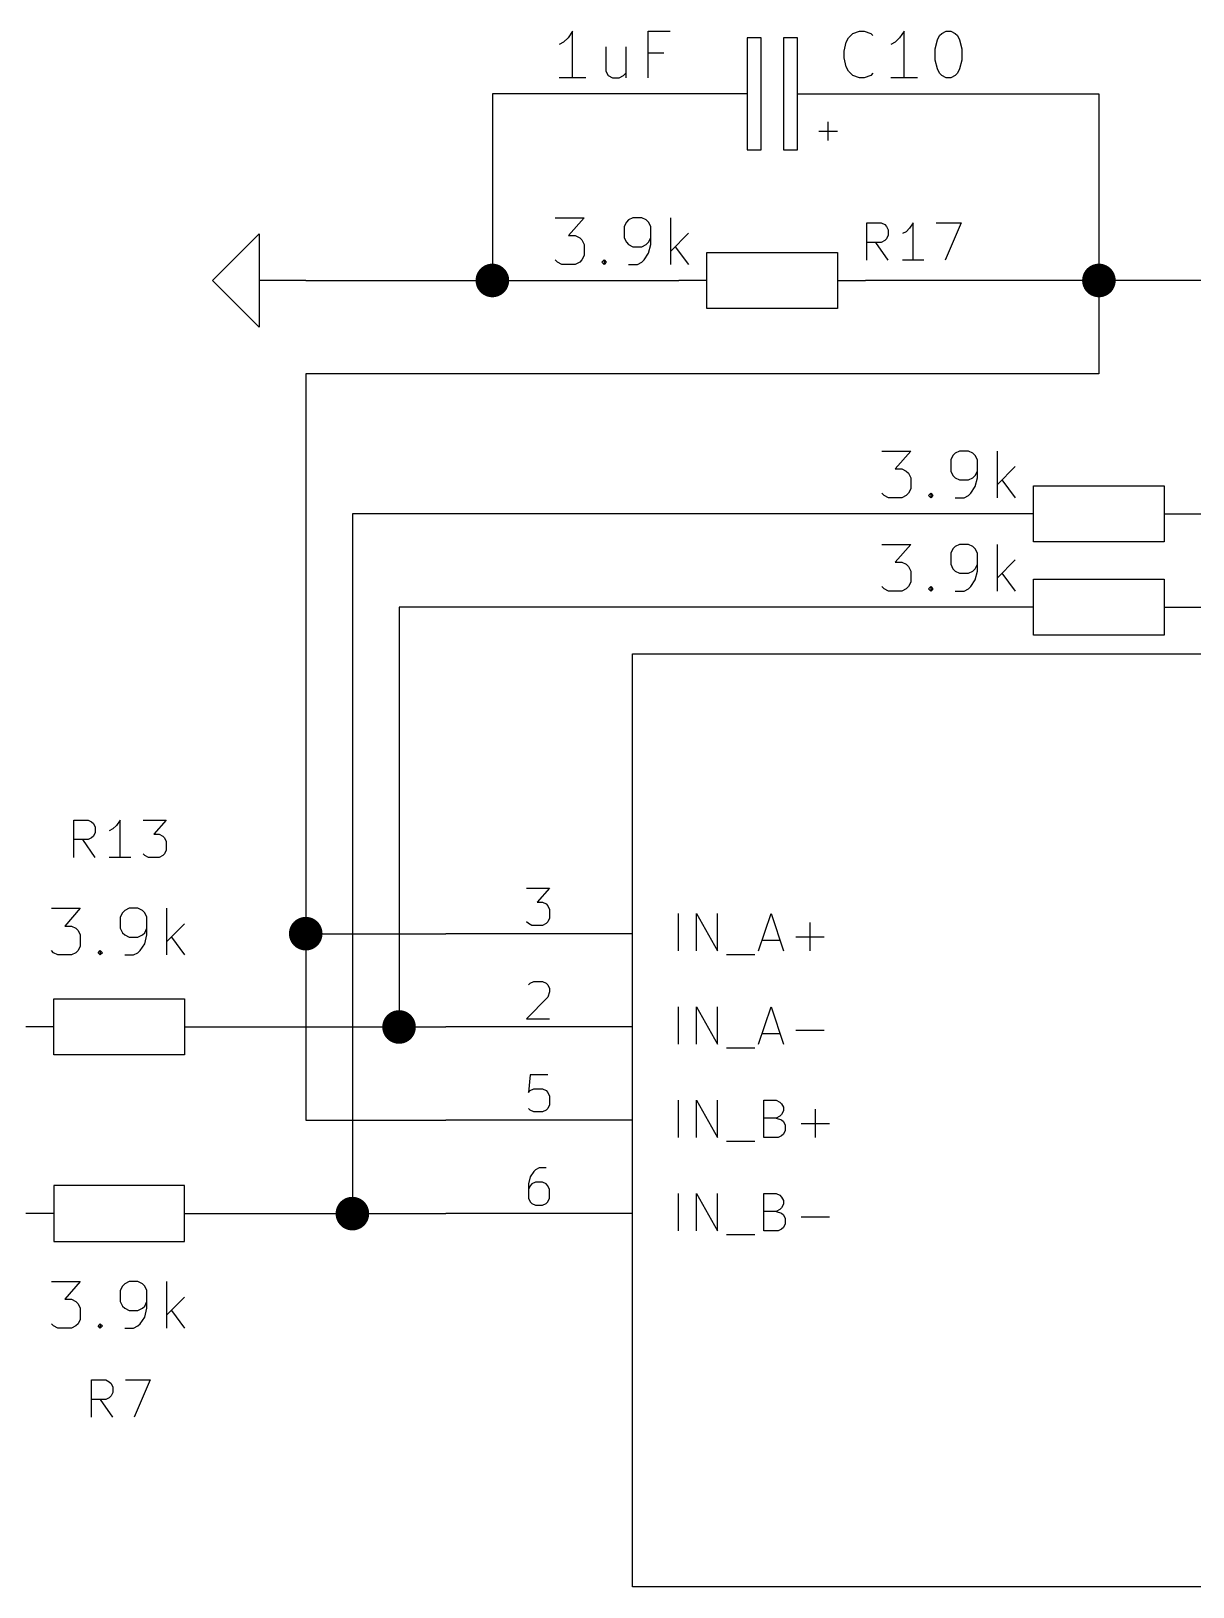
# Model space of a CAD drawing. Header units: inches. Extents: x 0.4 to 11.3, y -7.9 to -0.4.
# Drawn here: x 7.606 to 8.851, y -5.95 to -4.283 of the extents above; entities that cross this region are included whole.
import ezdxf

# ---------------------------------------------------------------- set-up
doc = ezdxf.new("R2010")
doc.units = ezdxf.units.IN
doc.header["$MEASUREMENT"] = 0
for name, color, linetype in [('GREENSIXTYFIVE', 129, 'CONTINUOUS'), ('LIGHTGREEN', 92, 'CONTINUOUS'), ('LIGHTRED', 12, 'CONTINUOUS'), ('RED', 14, 'CONTINUOUS'), ('WHITE', 250, 'CONTINUOUS')]:
    doc.layers.add(name, color=color, linetype=linetype)

msp = doc.modelspace()

# ---------------------------------------------------------------- linework, layer by layer
at = {"layer": 'GREENSIXTYFIVE', "linetype": 'CONTINUOUS'}
for p, q in [((8.186, -4.2828), (8.1812, -4.2899)), ((8.186, -4.3328), (8.186, -4.2828)), ((8.2669, -4.3328), (8.2669, -4.2828)), ((8.2669, -4.2828), (8.2907, -4.2828)), ((8.4864, -4.2852), (8.4936, -4.2828)), ((8.4936, -4.2828), (8.4983, -4.2828)), ((8.4983, -4.2828), (8.5055, -4.2852)), ((8.5412, -4.2828), (8.5364, -4.2899)), ((8.5412, -4.3328), (8.5412, -4.2828)), ((8.5817, -4.2852), (8.5864, -4.2828)), ((8.5864, -4.2828), (8.5912, -4.2828)), ((8.5912, -4.2828), (8.5959, -4.2852)), ((8.1764, -4.2947), (8.1717, -4.2971)), ((8.1812, -4.2899), (8.1764, -4.2947)), ((8.2217, -4.2995), (8.2217, -4.3257)), ((8.2431, -4.2995), (8.2431, -4.3328)), ((8.4769, -4.3042), (8.4793, -4.2947)), ((8.4793, -4.2947), (8.4817, -4.2899)), ((8.4817, -4.2899), (8.4864, -4.2852)), ((8.5055, -4.2852), (8.5079, -4.2876)), ((8.5317, -4.2947), (8.5269, -4.2971)), ((8.5364, -4.2899), (8.5317, -4.2947)), ((8.5745, -4.3018), (8.5769, -4.2923)), ((8.5769, -4.2923), (8.5793, -4.2876)), ((8.5793, -4.2876), (8.5817, -4.2852)), ((8.5959, -4.2852), (8.5983, -4.2876)), ((8.5983, -4.2876), (8.6007, -4.2923)), ((8.6007, -4.2923), (8.6031, -4.3018)), ((8.2836, -4.3066), (8.2669, -4.3066)), ((8.4769, -4.3114), (8.4769, -4.3042)), ((8.4793, -4.3209), (8.4769, -4.3114)), ((8.5745, -4.3138), (8.5745, -4.3018)), ((8.5769, -4.3233), (8.5745, -4.3138)), ((8.6031, -4.3138), (8.6007, -4.3233)), ((8.6031, -4.3018), (8.6031, -4.3138)), ((8.2002, -4.3328), (8.1717, -4.3328)), ((8.2217, -4.3257), (8.224, -4.3304)), ((8.224, -4.3304), (8.2288, -4.3328)), ((8.2288, -4.3328), (8.236, -4.3328)), ((8.236, -4.3328), (8.2407, -4.3304)), ((8.2407, -4.3304), (8.2431, -4.328)), ((8.4817, -4.3257), (8.4793, -4.3209)), ((8.4864, -4.3304), (8.4817, -4.3257)), ((8.4936, -4.3328), (8.4864, -4.3304)), ((8.4983, -4.3328), (8.4936, -4.3328)), ((8.5055, -4.3304), (8.4983, -4.3328)), ((8.5079, -4.328), (8.5055, -4.3304)), ((8.5555, -4.3328), (8.5269, -4.3328)), ((8.5793, -4.328), (8.5769, -4.3233)), ((8.5817, -4.3304), (8.5793, -4.328)), ((8.5864, -4.3328), (8.5817, -4.3304)), ((8.5912, -4.3328), (8.5864, -4.3328)), ((8.5959, -4.3304), (8.5912, -4.3328)), ((8.5983, -4.328), (8.5959, -4.3304)), ((8.6007, -4.3233), (8.5983, -4.328)), ((8.1674, -4.4828), (8.1983, -4.4828)), ((8.1983, -4.4828), (8.1817, -4.5019)), ((8.2507, -4.4828), (8.246, -4.4852)), ((8.2602, -4.4828), (8.2507, -4.4828)), ((8.265, -4.4852), (8.2602, -4.4828)), ((8.2912, -4.5328), (8.2912, -4.4828)), ((8.2436, -4.4876), (8.2412, -4.4923)), ((8.2412, -4.4923), (8.2412, -4.5042)), ((8.246, -4.4852), (8.2436, -4.4876)), ((8.2674, -4.4876), (8.265, -4.4852)), ((8.2698, -4.4923), (8.2674, -4.4876)), ((8.2698, -4.5114), (8.2698, -4.4923)), ((8.3102, -4.4995), (8.2912, -4.5185)), ((8.5014, -4.5282), (8.5014, -4.4882)), ((8.5014, -4.4882), (8.5167, -4.4882)), ((8.5167, -4.4882), (8.5205, -4.4901)), ((8.5205, -4.4901), (8.5224, -4.4921)), ((8.5224, -4.4921), (8.5243, -4.4959)), ((8.5243, -4.4959), (8.5243, -4.5016)), ((8.5433, -4.4978), (8.5395, -4.4997)), ((8.5471, -4.494), (8.5433, -4.4978)), ((8.551, -4.4882), (8.5471, -4.494)), ((8.551, -4.5282), (8.551, -4.4882)), ((8.5757, -4.4882), (8.6024, -4.4882)), ((8.6024, -4.4882), (8.5852, -4.5282)), ((8.1817, -4.5019), (8.1888, -4.5019)), ((8.1888, -4.5019), (8.1936, -4.5042)), ((8.1936, -4.5042), (8.196, -4.5066)), ((8.196, -4.5066), (8.1983, -4.5114)), ((8.1983, -4.5114), (8.1983, -4.5233)), ((8.2412, -4.5042), (8.2436, -4.509)), ((8.2436, -4.509), (8.246, -4.5114)), ((8.246, -4.5114), (8.2507, -4.5138)), ((8.2507, -4.5138), (8.2602, -4.5138)), ((8.2602, -4.5138), (8.265, -4.5114)), ((8.265, -4.5114), (8.2674, -4.509)), ((8.2674, -4.509), (8.2698, -4.5042)), ((8.2674, -4.5209), (8.2698, -4.5114)), ((8.296, -4.5138), (8.3102, -4.5328)), ((8.5167, -4.5092), (8.5014, -4.5092)), ((8.5243, -4.5282), (8.511, -4.5092)), ((8.5205, -4.5073), (8.5167, -4.5092)), ((8.5224, -4.5054), (8.5205, -4.5073)), ((8.5243, -4.5016), (8.5224, -4.5054)), ((8.1698, -4.5304), (8.1674, -4.528)), ((8.1745, -4.5328), (8.1698, -4.5304)), ((8.1888, -4.5328), (8.1745, -4.5328)), ((8.1936, -4.5304), (8.1888, -4.5328)), ((8.196, -4.528), (8.1936, -4.5304)), ((8.1983, -4.5233), (8.196, -4.528)), ((8.2174, -4.5304), (8.2198, -4.528)), ((8.2198, -4.5328), (8.2174, -4.5304)), ((8.2198, -4.528), (8.2221, -4.5304)), ((8.2198, -4.528), (8.2198, -4.5328)), ((8.2221, -4.5304), (8.2198, -4.5328)), ((8.246, -4.5328), (8.2555, -4.5328)), ((8.2555, -4.5328), (8.2602, -4.5304)), ((8.2602, -4.5304), (8.2626, -4.528)), ((8.2626, -4.528), (8.2674, -4.5209)), ((8.5624, -4.5282), (8.5395, -4.5282)), ((8.5174, -4.7328), (8.5483, -4.7328)), ((8.5174, -4.7328), (8.5483, -4.7328)), ((8.5483, -4.7328), (8.5317, -4.7519)), ((8.5483, -4.7328), (8.5317, -4.7519)), ((8.6007, -4.7328), (8.596, -4.7352)), ((8.6007, -4.7328), (8.596, -4.7352)), ((8.6102, -4.7328), (8.6007, -4.7328)), ((8.6102, -4.7328), (8.6007, -4.7328)), ((8.615, -4.7352), (8.6102, -4.7328)), ((8.615, -4.7352), (8.6102, -4.7328)), ((8.6412, -4.7828), (8.6412, -4.7328)), ((8.6412, -4.7828), (8.6412, -4.7328)), ((8.5936, -4.7376), (8.5912, -4.7423)), ((8.5936, -4.7376), (8.5912, -4.7423)), ((8.5912, -4.7423), (8.5912, -4.7542)), ((8.5912, -4.7423), (8.5912, -4.7542)), ((8.596, -4.7352), (8.5936, -4.7376)), ((8.596, -4.7352), (8.5936, -4.7376)), ((8.6174, -4.7376), (8.615, -4.7352)), ((8.6174, -4.7376), (8.615, -4.7352)), ((8.6198, -4.7423), (8.6174, -4.7376)), ((8.6198, -4.7423), (8.6174, -4.7376)), ((8.6198, -4.7614), (8.6198, -4.7423)), ((8.6198, -4.7614), (8.6198, -4.7423)), ((8.6602, -4.7495), (8.6412, -4.7685)), ((8.6602, -4.7495), (8.6412, -4.7685)), ((8.5317, -4.7519), (8.5388, -4.7519)), ((8.5317, -4.7519), (8.5388, -4.7519)), ((8.5388, -4.7519), (8.5436, -4.7542)), ((8.5388, -4.7519), (8.5436, -4.7542)), ((8.5436, -4.7542), (8.546, -4.7566)), ((8.5436, -4.7542), (8.546, -4.7566)), ((8.546, -4.7566), (8.5483, -4.7614)), ((8.546, -4.7566), (8.5483, -4.7614)), ((8.5483, -4.7614), (8.5483, -4.7733)), ((8.5483, -4.7614), (8.5483, -4.7733)), ((8.5912, -4.7542), (8.5936, -4.759)), ((8.5912, -4.7542), (8.5936, -4.759)), ((8.5936, -4.759), (8.596, -4.7614)), ((8.5936, -4.759), (8.596, -4.7614)), ((8.596, -4.7614), (8.6007, -4.7638)), ((8.596, -4.7614), (8.6007, -4.7638)), ((8.6007, -4.7638), (8.6102, -4.7638)), ((8.6007, -4.7638), (8.6102, -4.7638)), ((8.6102, -4.7638), (8.615, -4.7614)), ((8.6102, -4.7638), (8.615, -4.7614)), ((8.615, -4.7614), (8.6174, -4.759)), ((8.615, -4.7614), (8.6174, -4.759)), ((8.6174, -4.759), (8.6198, -4.7542)), ((8.6174, -4.759), (8.6198, -4.7542)), ((8.6174, -4.7709), (8.6198, -4.7614)), ((8.6174, -4.7709), (8.6198, -4.7614)), ((8.646, -4.7638), (8.6602, -4.7828)), ((8.646, -4.7638), (8.6602, -4.7828)), ((8.5198, -4.7804), (8.5174, -4.778)), ((8.5198, -4.7804), (8.5174, -4.778)), ((8.5245, -4.7828), (8.5198, -4.7804)), ((8.5245, -4.7828), (8.5198, -4.7804)), ((8.5388, -4.7828), (8.5245, -4.7828)), ((8.5388, -4.7828), (8.5245, -4.7828)), ((8.5436, -4.7804), (8.5388, -4.7828)), ((8.5436, -4.7804), (8.5388, -4.7828)), ((8.546, -4.778), (8.5436, -4.7804)), ((8.546, -4.778), (8.5436, -4.7804)), ((8.5483, -4.7733), (8.546, -4.778)), ((8.5483, -4.7733), (8.546, -4.778)), ((8.5674, -4.7804), (8.5698, -4.778)), ((8.5674, -4.7804), (8.5698, -4.778)), ((8.5698, -4.7828), (8.5674, -4.7804)), ((8.5698, -4.7828), (8.5674, -4.7804)), ((8.5698, -4.778), (8.5721, -4.7804)), ((8.5698, -4.778), (8.5698, -4.7828)), ((8.5698, -4.778), (8.5721, -4.7804)), ((8.5698, -4.778), (8.5698, -4.7828)), ((8.5721, -4.7804), (8.5698, -4.7828)), ((8.5721, -4.7804), (8.5698, -4.7828)), ((8.596, -4.7828), (8.6055, -4.7828)), ((8.596, -4.7828), (8.6055, -4.7828)), ((8.6055, -4.7828), (8.6102, -4.7804)), ((8.6055, -4.7828), (8.6102, -4.7804)), ((8.6102, -4.7804), (8.6126, -4.778)), ((8.6102, -4.7804), (8.6126, -4.778)), ((8.6126, -4.778), (8.6174, -4.7709)), ((8.6126, -4.778), (8.6174, -4.7709)), ((8.5174, -4.8328), (8.5483, -4.8328)), ((8.5174, -4.8328), (8.5483, -4.8328)), ((8.5483, -4.8328), (8.5317, -4.8519)), ((8.5483, -4.8328), (8.5317, -4.8519)), ((8.6007, -4.8328), (8.596, -4.8352)), ((8.6007, -4.8328), (8.596, -4.8352)), ((8.6102, -4.8328), (8.6007, -4.8328)), ((8.6102, -4.8328), (8.6007, -4.8328)), ((8.615, -4.8352), (8.6102, -4.8328)), ((8.615, -4.8352), (8.6102, -4.8328)), ((8.6412, -4.8828), (8.6412, -4.8328)), ((8.6412, -4.8828), (8.6412, -4.8328)), ((8.5936, -4.8376), (8.5912, -4.8423)), ((8.5936, -4.8376), (8.5912, -4.8423)), ((8.5912, -4.8423), (8.5912, -4.8542)), ((8.5912, -4.8423), (8.5912, -4.8542)), ((8.596, -4.8352), (8.5936, -4.8376)), ((8.596, -4.8352), (8.5936, -4.8376)), ((8.6174, -4.8376), (8.615, -4.8352)), ((8.6174, -4.8376), (8.615, -4.8352)), ((8.6198, -4.8423), (8.6174, -4.8376)), ((8.6198, -4.8423), (8.6174, -4.8376)), ((8.6198, -4.8614), (8.6198, -4.8423)), ((8.6198, -4.8614), (8.6198, -4.8423)), ((8.6602, -4.8495), (8.6412, -4.8685)), ((8.6602, -4.8495), (8.6412, -4.8685)), ((8.5317, -4.8519), (8.5388, -4.8519)), ((8.5317, -4.8519), (8.5388, -4.8519)), ((8.5388, -4.8519), (8.5436, -4.8542)), ((8.5388, -4.8519), (8.5436, -4.8542)), ((8.5436, -4.8542), (8.546, -4.8566)), ((8.5436, -4.8542), (8.546, -4.8566)), ((8.546, -4.8566), (8.5483, -4.8614)), ((8.546, -4.8566), (8.5483, -4.8614)), ((8.5483, -4.8614), (8.5483, -4.8733)), ((8.5483, -4.8614), (8.5483, -4.8733)), ((8.5912, -4.8542), (8.5936, -4.859)), ((8.5912, -4.8542), (8.5936, -4.859)), ((8.5936, -4.859), (8.596, -4.8614)), ((8.5936, -4.859), (8.596, -4.8614)), ((8.596, -4.8614), (8.6007, -4.8638)), ((8.596, -4.8614), (8.6007, -4.8638)), ((8.6007, -4.8638), (8.6102, -4.8638)), ((8.6007, -4.8638), (8.6102, -4.8638)), ((8.6102, -4.8638), (8.615, -4.8614)), ((8.6102, -4.8638), (8.615, -4.8614)), ((8.615, -4.8614), (8.6174, -4.859)), ((8.615, -4.8614), (8.6174, -4.859)), ((8.6174, -4.859), (8.6198, -4.8542)), ((8.6174, -4.859), (8.6198, -4.8542)), ((8.6174, -4.8709), (8.6198, -4.8614)), ((8.6174, -4.8709), (8.6198, -4.8614)), ((8.646, -4.8638), (8.6602, -4.8828)), ((8.646, -4.8638), (8.6602, -4.8828)), ((8.5198, -4.8804), (8.5174, -4.878)), ((8.5198, -4.8804), (8.5174, -4.878)), ((8.5245, -4.8828), (8.5198, -4.8804)), ((8.5245, -4.8828), (8.5198, -4.8804)), ((8.5388, -4.8828), (8.5245, -4.8828)), ((8.5388, -4.8828), (8.5245, -4.8828)), ((8.5436, -4.8804), (8.5388, -4.8828)), ((8.5436, -4.8804), (8.5388, -4.8828)), ((8.546, -4.878), (8.5436, -4.8804)), ((8.546, -4.878), (8.5436, -4.8804)), ((8.5483, -4.8733), (8.546, -4.878)), ((8.5483, -4.8733), (8.546, -4.878)), ((8.5674, -4.8804), (8.5698, -4.878)), ((8.5674, -4.8804), (8.5698, -4.878)), ((8.5698, -4.8828), (8.5674, -4.8804)), ((8.5698, -4.8828), (8.5674, -4.8804)), ((8.5698, -4.878), (8.5721, -4.8804)), ((8.5698, -4.878), (8.5698, -4.8828)), ((8.5698, -4.878), (8.5721, -4.8804)), ((8.5698, -4.878), (8.5698, -4.8828)), ((8.5721, -4.8804), (8.5698, -4.8828)), ((8.5721, -4.8804), (8.5698, -4.8828)), ((8.596, -4.8828), (8.6055, -4.8828)), ((8.596, -4.8828), (8.6055, -4.8828)), ((8.6055, -4.8828), (8.6102, -4.8804)), ((8.6055, -4.8828), (8.6102, -4.8804)), ((8.6102, -4.8804), (8.6126, -4.878)), ((8.6102, -4.8804), (8.6126, -4.878)), ((8.6126, -4.878), (8.6174, -4.8709)), ((8.6126, -4.878), (8.6174, -4.8709)), ((7.6514, -5.1682), (7.6514, -5.1282)), ((7.6514, -5.1282), (7.6667, -5.1282)), ((7.6667, -5.1282), (7.6705, -5.1301)), ((7.6705, -5.1301), (7.6724, -5.1321)), ((7.6724, -5.1321), (7.6743, -5.1359)), ((7.6971, -5.134), (7.6933, -5.1378)), ((7.701, -5.1282), (7.6971, -5.134)), ((7.701, -5.1682), (7.701, -5.1282)), ((7.7257, -5.1282), (7.7505, -5.1282)), ((7.7505, -5.1282), (7.7371, -5.1435)), ((7.6667, -5.1492), (7.6514, -5.1492)), ((7.6743, -5.1682), (7.661, -5.1492)), ((7.6705, -5.1473), (7.6667, -5.1492)), ((7.6724, -5.1454), (7.6705, -5.1473)), ((7.6743, -5.1416), (7.6724, -5.1454)), ((7.6743, -5.1359), (7.6743, -5.1416)), ((7.6933, -5.1378), (7.6895, -5.1397)), ((7.7371, -5.1435), (7.7429, -5.1435)), ((7.7429, -5.1435), (7.7467, -5.1454)), ((7.7467, -5.1454), (7.7486, -5.1473)), ((7.7486, -5.1473), (7.7505, -5.1511)), ((7.7505, -5.1511), (7.7505, -5.1606)), ((7.7124, -5.1682), (7.6895, -5.1682)), ((7.7276, -5.1663), (7.7257, -5.1644)), ((7.7314, -5.1682), (7.7276, -5.1663)), ((7.7429, -5.1682), (7.7314, -5.1682)), ((7.7467, -5.1663), (7.7429, -5.1682)), ((7.7486, -5.1644), (7.7467, -5.1663)), ((7.7505, -5.1606), (7.7486, -5.1644)), ((7.6274, -5.2228), (7.6583, -5.2228)), ((7.6583, -5.2228), (7.6417, -5.2419)), ((7.7036, -5.2276), (7.7012, -5.2323)), ((7.7012, -5.2323), (7.7012, -5.2442)), ((7.706, -5.2252), (7.7036, -5.2276)), ((7.7107, -5.2228), (7.706, -5.2252)), ((7.7202, -5.2228), (7.7107, -5.2228)), ((7.725, -5.2252), (7.7202, -5.2228)), ((7.7274, -5.2276), (7.725, -5.2252)), ((7.7298, -5.2323), (7.7274, -5.2276)), ((7.7298, -5.2514), (7.7298, -5.2323)), ((7.7512, -5.2728), (7.7512, -5.2228)), ((8.2995, -5.2685), (8.2995, -5.2285)), ((8.3186, -5.2685), (8.3186, -5.2285)), ((8.3186, -5.2285), (8.3414, -5.2685)), ((8.3414, -5.2685), (8.3414, -5.2285)), ((8.3852, -5.2685), (8.3986, -5.2285)), ((8.3986, -5.2285), (8.4119, -5.2685)), ((7.6417, -5.2419), (7.6488, -5.2419)), ((7.6488, -5.2419), (7.6536, -5.2442)), ((7.6536, -5.2442), (7.656, -5.2466)), ((7.656, -5.2466), (7.6583, -5.2514)), ((7.6583, -5.2514), (7.6583, -5.2633)), ((7.7012, -5.2442), (7.7036, -5.249)), ((7.7036, -5.249), (7.706, -5.2514)), ((7.706, -5.2514), (7.7107, -5.2538)), ((7.7202, -5.2538), (7.725, -5.2514)), ((7.725, -5.2514), (7.7274, -5.249)), ((7.7274, -5.249), (7.7298, -5.2442)), ((7.7274, -5.2609), (7.7298, -5.2514)), ((7.7702, -5.2395), (7.7512, -5.2585)), ((8.4405, -5.2685), (8.4405, -5.238)), ((7.6298, -5.2704), (7.6274, -5.268)), ((7.656, -5.268), (7.6536, -5.2704)), ((7.6583, -5.2633), (7.656, -5.268)), ((7.6774, -5.2704), (7.6798, -5.268)), ((7.6798, -5.268), (7.6821, -5.2704)), ((7.6798, -5.268), (7.6798, -5.2728)), ((7.7107, -5.2538), (7.7202, -5.2538)), ((7.7202, -5.2704), (7.7226, -5.268)), ((7.7226, -5.268), (7.7274, -5.2609)), ((7.756, -5.2538), (7.7702, -5.2728)), ((8.389, -5.2571), (8.4081, -5.2571)), ((8.4252, -5.2533), (8.4557, -5.2533)), ((7.6345, -5.2728), (7.6298, -5.2704)), ((7.6488, -5.2728), (7.6345, -5.2728)), ((7.6536, -5.2704), (7.6488, -5.2728)), ((7.6798, -5.2728), (7.6774, -5.2704)), ((7.6821, -5.2704), (7.6798, -5.2728)), ((7.706, -5.2728), (7.7155, -5.2728)), ((7.7155, -5.2728), (7.7202, -5.2704)), ((8.351, -5.2723), (8.3814, -5.2723)), ((8.2995, -5.3685), (8.2995, -5.3285)), ((8.3186, -5.3685), (8.3186, -5.3285)), ((8.3186, -5.3285), (8.3414, -5.3685)), ((8.3414, -5.3685), (8.3414, -5.3285)), ((8.3852, -5.3685), (8.3986, -5.3285)), ((8.3986, -5.3285), (8.4119, -5.3685)), ((8.389, -5.3571), (8.4081, -5.3571)), ((8.4252, -5.3533), (8.4557, -5.3533)), ((8.351, -5.3723), (8.3814, -5.3723)), ((8.2995, -5.4685), (8.2995, -5.4285)), ((8.3186, -5.4685), (8.3186, -5.4285)), ((8.3186, -5.4285), (8.3414, -5.4685)), ((8.3414, -5.4685), (8.3414, -5.4285)), ((8.391, -5.4685), (8.391, -5.4285)), ((8.391, -5.4285), (8.4043, -5.4285)), ((8.4043, -5.4285), (8.4081, -5.4304)), ((8.4081, -5.4304), (8.41, -5.4323)), ((8.41, -5.4323), (8.4119, -5.4361)), ((8.4043, -5.4476), (8.391, -5.4476)), ((8.4081, -5.4456), (8.4043, -5.4476)), ((8.4043, -5.4476), (8.41, -5.4495)), ((8.41, -5.4437), (8.4081, -5.4456)), ((8.4119, -5.4399), (8.41, -5.4437)), ((8.41, -5.4495), (8.4119, -5.4514)), ((8.4119, -5.4361), (8.4119, -5.4399)), ((8.4119, -5.4514), (8.4138, -5.4552)), ((8.4462, -5.4685), (8.4462, -5.438)), ((8.41, -5.4666), (8.4062, -5.4685)), ((8.4119, -5.4647), (8.41, -5.4666)), ((8.4138, -5.4609), (8.4119, -5.4647)), ((8.4138, -5.4552), (8.4138, -5.4609)), ((8.431, -5.4533), (8.4614, -5.4533)), ((8.351, -5.4723), (8.3814, -5.4723)), ((8.4062, -5.4685), (8.391, -5.4685)), ((8.2995, -5.5685), (8.2995, -5.5285)), ((8.3186, -5.5685), (8.3186, -5.5285)), ((8.3186, -5.5285), (8.3414, -5.5685)), ((8.3414, -5.5685), (8.3414, -5.5285)), ((8.391, -5.5685), (8.391, -5.5285)), ((8.391, -5.5285), (8.4043, -5.5285)), ((8.4043, -5.5285), (8.4081, -5.5304)), ((8.4081, -5.5304), (8.41, -5.5323)), ((8.41, -5.5323), (8.4119, -5.5361)), ((8.4043, -5.5476), (8.391, -5.5476)), ((8.4081, -5.5456), (8.4043, -5.5476)), ((8.4043, -5.5476), (8.41, -5.5495)), ((8.41, -5.5437), (8.4081, -5.5456)), ((8.4119, -5.5399), (8.41, -5.5437)), ((8.41, -5.5495), (8.4119, -5.5514)), ((8.4119, -5.5361), (8.4119, -5.5399)), ((8.4119, -5.5514), (8.4138, -5.5552)), ((8.41, -5.5666), (8.4062, -5.5685)), ((8.4119, -5.5647), (8.41, -5.5666)), ((8.4138, -5.5609), (8.4119, -5.5647)), ((8.4138, -5.5552), (8.4138, -5.5609)), ((8.431, -5.5533), (8.4614, -5.5533)), ((8.351, -5.5723), (8.3814, -5.5723)), ((8.4062, -5.5685), (8.391, -5.5685)), ((7.6274, -5.6228), (7.6583, -5.6228)), ((7.6583, -5.6228), (7.6417, -5.6418)), ((7.7036, -5.6276), (7.7012, -5.6323)), ((7.7012, -5.6323), (7.7012, -5.6442)), ((7.706, -5.6252), (7.7036, -5.6276)), ((7.7107, -5.6228), (7.706, -5.6252)), ((7.7202, -5.6228), (7.7107, -5.6228)), ((7.725, -5.6252), (7.7202, -5.6228)), ((7.7274, -5.6276), (7.725, -5.6252)), ((7.7298, -5.6323), (7.7274, -5.6276)), ((7.7298, -5.6514), (7.7298, -5.6323)), ((7.7512, -5.6728), (7.7512, -5.6228)), ((7.6417, -5.6418), (7.6488, -5.6418)), ((7.6488, -5.6418), (7.6536, -5.6442)), ((7.6536, -5.6442), (7.656, -5.6466)), ((7.656, -5.6466), (7.6583, -5.6514)), ((7.6583, -5.6514), (7.6583, -5.6633)), ((7.7012, -5.6442), (7.7036, -5.649)), ((7.7036, -5.649), (7.706, -5.6514)), ((7.706, -5.6514), (7.7107, -5.6538)), ((7.7202, -5.6538), (7.725, -5.6514)), ((7.725, -5.6514), (7.7274, -5.649)), ((7.7274, -5.649), (7.7298, -5.6442)), ((7.7274, -5.6609), (7.7298, -5.6514)), ((7.7702, -5.6395), (7.7512, -5.6585)), ((7.6298, -5.6704), (7.6274, -5.668)), ((7.656, -5.668), (7.6536, -5.6704)), ((7.6583, -5.6633), (7.656, -5.668)), ((7.6774, -5.6704), (7.6798, -5.668)), ((7.6798, -5.668), (7.6821, -5.6704)), ((7.6798, -5.668), (7.6798, -5.6728)), ((7.7107, -5.6538), (7.7202, -5.6538)), ((7.7202, -5.6704), (7.7226, -5.668)), ((7.7226, -5.668), (7.7274, -5.6609)), ((7.756, -5.6538), (7.7702, -5.6728)), ((7.6345, -5.6728), (7.6298, -5.6704)), ((7.6488, -5.6728), (7.6345, -5.6728)), ((7.6536, -5.6704), (7.6488, -5.6728)), ((7.6798, -5.6728), (7.6774, -5.6704)), ((7.6821, -5.6704), (7.6798, -5.6728)), ((7.706, -5.6728), (7.7155, -5.6728)), ((7.7155, -5.6728), (7.7202, -5.6704)), ((7.6705, -5.7682), (7.6705, -5.7282)), ((7.6705, -5.7282), (7.6857, -5.7282)), ((7.6857, -5.7282), (7.6895, -5.7301)), ((7.6895, -5.7301), (7.6914, -5.732)), ((7.6914, -5.732), (7.6933, -5.7359)), ((7.7067, -5.7282), (7.7333, -5.7282)), ((7.7333, -5.7282), (7.7162, -5.7682)), ((7.6857, -5.7492), (7.6705, -5.7492)), ((7.6933, -5.7682), (7.68, -5.7492)), ((7.6895, -5.7473), (7.6857, -5.7492)), ((7.6914, -5.7454), (7.6895, -5.7473)), ((7.6933, -5.7416), (7.6914, -5.7454)), ((7.6933, -5.7359), (7.6933, -5.7416))]:
    msp.add_line(p, q, dxfattribs=at)
at = {"layer": 'LIGHTGREEN', "linetype": 'CONTINUOUS'}
for p, q in [((8.1, -4.35), (8.1, -4.55)), ((8.3, -4.35), (8.1, -4.35)), ((8.5, -4.35), (8.75, -4.35)), ((8.75, -4.35), (8.75, -4.55)), ((7.9, -4.55), (8.1, -4.55)), ((8.1, -4.55), (8.3, -4.55)), ((8.75, -4.55), (8.5, -4.55)), ((9, -4.55), (8.75, -4.55)), ((8.75, -4.55), (8.75, -4.65)), ((7.9, -4.65), (7.9, -5.25)), ((8.75, -4.65), (7.9, -4.65)), ((7.95, -4.8), (7.95, -5.55)), ((8.65, -4.8), (7.95, -4.8)), ((8.85, -4.8), (9.55, -4.8)), ((8, -4.9), (8, -5.35)), ((8.65, -4.9), (8, -4.9)), ((8.85, -4.9), (9.5, -4.9)), ((7.9, -5.25), (7.9, -5.45)), ((7.9, -5.25), (8.05, -5.25)), ((7.8, -5.35), (8, -5.35)), ((8, -5.35), (8.05, -5.35)), ((7.9, -5.45), (8.05, -5.45)), ((7.8, -5.55), (7.95, -5.55)), ((7.95, -5.55), (8.05, -5.55))]:
    msp.add_line(p, q, dxfattribs=at)
at = {"layer": 'LIGHTGREEN', "const_width": 0.018}
for points in [[(8.091, -4.55, 1), (8.109, -4.55, 1)], [(8.741, -4.55, 1), (8.759, -4.55, 1)], [(7.891, -5.25, 1), (7.909, -5.25, 1)], [(7.991, -5.35, 1), (8.009, -5.35, 1)], [(7.941, -5.55, 1), (7.959, -5.55, 1)]]:
    msp.add_lwpolyline(points, format="xyb", close=True, dxfattribs=at)
at = {"layer": 'LIGHTRED', "linetype": 'CONTINUOUS'}
for p, q in [((8.1367, -5.2011), (8.1614, -5.2011)), ((8.1614, -5.2011), (8.1481, -5.2163)), ((8.1481, -5.2163), (8.1538, -5.2163)), ((8.1538, -5.2163), (8.1576, -5.2182)), ((8.1576, -5.2182), (8.1595, -5.2201)), ((8.1595, -5.2201), (8.1614, -5.224)), ((8.1614, -5.2335), (8.1595, -5.2373)), ((8.1614, -5.224), (8.1614, -5.2335)), ((8.1386, -5.2392), (8.1367, -5.2373)), ((8.1424, -5.2411), (8.1386, -5.2392)), ((8.1538, -5.2411), (8.1424, -5.2411)), ((8.1576, -5.2392), (8.1538, -5.2411)), ((8.1595, -5.2373), (8.1576, -5.2392)), ((8.1405, -5.303), (8.1443, -5.3011)), ((8.1443, -5.3011), (8.1538, -5.3011)), ((8.1538, -5.3011), (8.1576, -5.303)), ((8.1595, -5.3182), (8.1367, -5.3411)), ((8.1386, -5.3049), (8.1405, -5.303)), ((8.1576, -5.303), (8.1595, -5.3049)), ((8.1595, -5.3049), (8.1614, -5.3087)), ((8.1614, -5.3125), (8.1595, -5.3182)), ((8.1614, -5.3087), (8.1614, -5.3125)), ((8.1367, -5.3411), (8.1614, -5.3411)), ((8.1405, -5.4011), (8.1386, -5.4201)), ((8.1595, -5.4011), (8.1405, -5.4011)), ((8.1386, -5.4201), (8.1405, -5.4182)), ((8.1405, -5.4182), (8.1443, -5.4163)), ((8.1443, -5.4163), (8.1538, -5.4163)), ((8.1538, -5.4163), (8.1576, -5.4182)), ((8.1576, -5.4182), (8.1595, -5.4201)), ((8.1595, -5.4201), (8.1614, -5.424)), ((8.1614, -5.4335), (8.1595, -5.4373)), ((8.1614, -5.424), (8.1614, -5.4335)), ((8.1405, -5.4392), (8.1386, -5.4373)), ((8.1443, -5.4411), (8.1405, -5.4392)), ((8.1538, -5.4411), (8.1443, -5.4411)), ((8.1576, -5.4392), (8.1538, -5.4411)), ((8.1595, -5.4373), (8.1576, -5.4392)), ((8.15, -5.5011), (8.1462, -5.503)), ((8.1576, -5.5011), (8.15, -5.5011)), ((8.1405, -5.5106), (8.1386, -5.5182)), ((8.1386, -5.5182), (8.1386, -5.5335)), ((8.1443, -5.5049), (8.1405, -5.5106)), ((8.1424, -5.5182), (8.1405, -5.5201)), ((8.1462, -5.5163), (8.1424, -5.5182)), ((8.1462, -5.503), (8.1443, -5.5049)), ((8.1538, -5.5163), (8.1462, -5.5163)), ((8.1576, -5.5182), (8.1538, -5.5163)), ((8.1595, -5.5201), (8.1576, -5.5182)), ((8.1405, -5.5201), (8.1386, -5.524)), ((8.1386, -5.5335), (8.1405, -5.5373)), ((8.1614, -5.524), (8.1595, -5.5201)), ((8.1595, -5.5373), (8.1614, -5.5335)), ((8.1614, -5.5335), (8.1614, -5.524)), ((8.1405, -5.5373), (8.1424, -5.5392)), ((8.1424, -5.5392), (8.1462, -5.5411)), ((8.1462, -5.5411), (8.1538, -5.5411)), ((8.1538, -5.5411), (8.1576, -5.5392)), ((8.1576, -5.5392), (8.1595, -5.5373))]:
    msp.add_line(p, q, dxfattribs=at)
at = {"layer": 'RED', "linetype": 'CONTINUOUS'}
for p, q in [((8.388, -4.29), (8.373, -4.29)), ((8.373, -4.29), (8.373, -4.41)), ((8.388, -4.41), (8.388, -4.29)), ((8.427, -4.29), (8.412, -4.29)), ((8.412, -4.29), (8.412, -4.41)), ((8.427, -4.41), (8.427, -4.29)), ((8.373, -4.35), (8.3, -4.35)), ((8.427, -4.35), (8.5, -4.35)), ((8.46, -4.4), (8.46, -4.38)), ((8.45, -4.39), (8.47, -4.39)), ((8.373, -4.41), (8.388, -4.41)), ((8.412, -4.41), (8.427, -4.41)), ((7.8, -4.55), (7.85, -4.5)), ((7.85, -4.5), (7.85, -4.55)), ((8.33, -4.58), (8.33, -4.52)), ((8.33, -4.52), (8.47, -4.52)), ((8.47, -4.52), (8.47, -4.58)), ((7.85, -4.6), (7.8, -4.55)), ((7.9, -4.55), (7.85, -4.55)), ((7.85, -4.55), (7.85, -4.6)), ((8.33, -4.55), (8.3, -4.55)), ((8.47, -4.55), (8.5, -4.55)), ((8.47, -4.58), (8.33, -4.58)), ((8.68, -4.83), (8.68, -4.77)), ((8.68, -4.77), (8.82, -4.77)), ((8.82, -4.77), (8.82, -4.83)), ((8.68, -4.8), (8.65, -4.8)), ((8.68, -4.8), (8.65, -4.8)), ((8.82, -4.8), (8.85, -4.8)), ((8.82, -4.8), (8.85, -4.8)), ((8.82, -4.83), (8.68, -4.83)), ((8.68, -4.93), (8.68, -4.87)), ((8.68, -4.87), (8.82, -4.87)), ((8.82, -4.87), (8.82, -4.93)), ((8.68, -4.9), (8.65, -4.9)), ((8.68, -4.9), (8.65, -4.9)), ((8.82, -4.9), (8.85, -4.9)), ((8.82, -4.9), (8.85, -4.9)), ((8.82, -4.93), (8.68, -4.93)), ((8.25, -5.95), (8.25, -4.95)), ((8.25, -4.95), (9.25, -4.95)), ((8.25, -5.25), (8.05, -5.25)), ((7.63, -5.38), (7.63, -5.32)), ((7.63, -5.32), (7.77, -5.32)), ((7.77, -5.32), (7.77, -5.38)), ((7.63, -5.35), (7.6, -5.35)), ((7.77, -5.35), (7.8, -5.35)), ((8.25, -5.35), (8.05, -5.35)), ((7.77, -5.38), (7.63, -5.38)), ((8.25, -5.45), (8.05, -5.45)), ((7.77, -5.52), (7.63, -5.52)), ((7.63, -5.52), (7.63, -5.58)), ((7.77, -5.58), (7.77, -5.52)), ((7.63, -5.55), (7.6, -5.55)), ((7.77, -5.55), (7.8, -5.55)), ((8.25, -5.55), (8.05, -5.55)), ((7.63, -5.58), (7.77, -5.58)), ((9.25, -5.95), (8.25, -5.95))]:
    msp.add_line(p, q, dxfattribs=at)
at = {"layer": 'WHITE', "linetype": 'CONTINUOUS'}
for p, q in [((8.25, -5.95), (8.25, -4.95)), ((8.25, -4.95), (9.25, -4.95)), ((9.25, -5.95), (8.25, -5.95))]:
    msp.add_line(p, q, dxfattribs=at)

doc.saveas('drawing.dxf')
